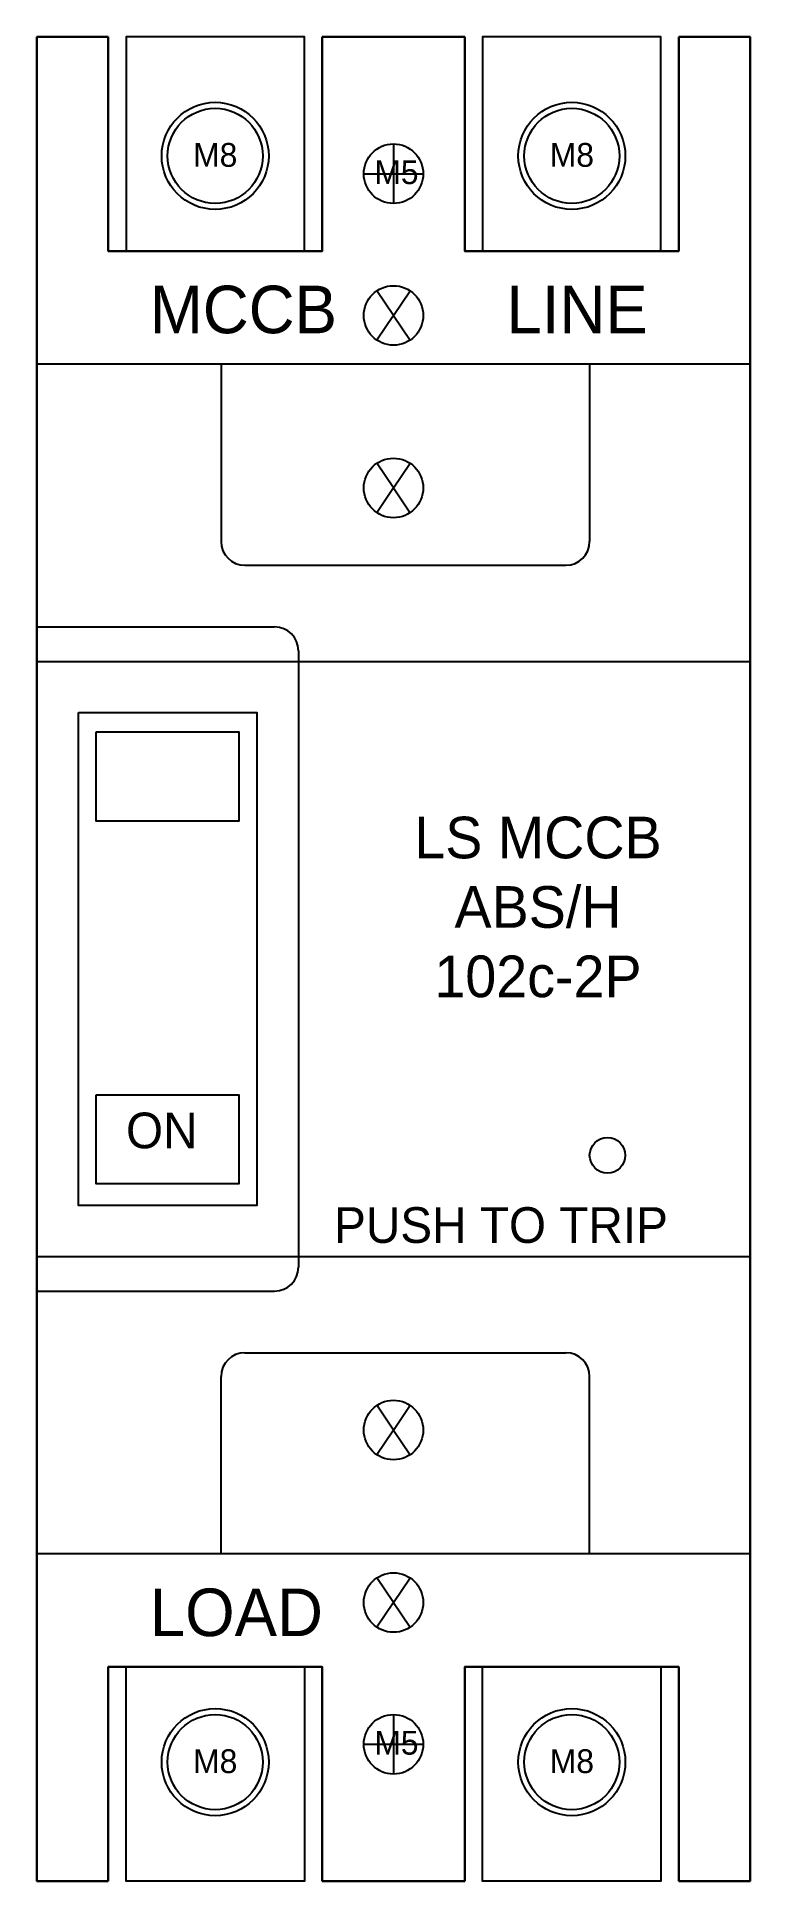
# Model space of a CAD drawing. Header units: millimetres. Extents: x 0 to 60, y 0 to 155.
import ezdxf

# ---------------------------------------------------------------- set-up
doc = ezdxf.new("R2010")
doc.units = ezdxf.units.MM

# ---------------------------------------------------------------- blocks, each defined once
blk = doc.blocks.new('1 AF125 2P')
at = {"color": 7}
blk.add_line((24, 0), (36, 0), dxfattribs=at)
at = {"color": 4}
for p, q in [((30, -9), (30, -14)), ((27.5, -11.5), (32.5, -11.5)), ((30, -141), (30, -146)), ((27.5, -143.5), (32.5, -143.5))]:
    blk.add_line(p, q, dxfattribs=at)
for p, q in [((30, -23.41), (28.61, -21.33)), ((30, -23.41), (31.39, -21.33)), ((30, -23.41), (28.61, -25.49)), ((30, -23.41), (31.39, -25.49)), ((60, -27.5), (0, -27.5)), ((15.5, -27.5), (15.5, -42.41)), ((46.5, -27.5), (46.5, -42.41)), ((30, -37.91), (28.61, -35.83)), ((30, -37.91), (31.39, -35.83)), ((30, -37.91), (28.61, -39.99)), ((30, -37.91), (31.39, -39.99)), ((17.5, -44.41), (44.5, -44.41)), ((0, -49.59), (20, -49.59)), ((0, -52.5), (22, -52.5)), ((22, -51.59), (22, -103.41)), ((22, -52.5), (60, -52.5)), ((0, -102.5), (22, -102.5)), ((22, -102.5), (60, -102.5)), ((0, -105.41), (20, -105.41)), ((17.5, -110.59), (44.5, -110.59)), ((15.5, -127.5), (15.5, -112.59)), ((46.5, -127.5), (46.5, -112.59)), ((30, -117.09), (28.61, -115.01)), ((30, -117.09), (28.61, -115.01)), ((30, -117.09), (31.39, -115.01)), ((30, -117.09), (31.39, -115.01)), ((30, -117.09), (28.61, -119.17)), ((30, -117.09), (28.61, -119.17)), ((30, -117.09), (31.39, -119.17)), ((30, -117.09), (31.39, -119.17)), ((60, -127.5), (0, -127.5)), ((30, -131.59), (28.61, -129.51)), ((30, -131.59), (31.39, -129.51)), ((30, -131.59), (28.61, -133.67)), ((30, -131.59), (31.39, -133.67)), ((24, -155), (36, -155))]:
    blk.add_line(p, q)
at = {"lineweight": 30}
for points in [[(6, 0), (0, 0), (0, -155), (6, -155)], [(24, 0), (24, -18), (6, -18), (6, 0)], [(36, 0), (36, -18), (54, -18), (54, 0)], [(54, -155), (60, -155), (60, 0), (54, 0)], [(24, -155), (24, -137), (6, -137), (6, -155)], [(36, -155), (36, -137), (54, -137), (54, -155)], [(24, -155), (36, -155)]]:
    blk.add_lwpolyline(points, dxfattribs=at)
for points in [[(3.5, -56.79), (18.5, -56.79), (18.5, -98.21), (3.5, -98.21)], [(5, -58.41), (17, -58.41), (17, -65.91), (5, -65.91)], [(5, -88.91), (17, -88.91), (17, -96.41), (5, -96.41)]]:
    blk.add_lwpolyline(points, close=True)
for centre, radius in [((15, -10), 4), ((45, -10), 4), ((30, -23.41), 2.5), ((30, -37.91), 2.5), ((48, -94), 1.5), ((30, -117.09), 2.5), ((30, -117.09), 2.5), ((30, -131.59), 2.5), ((15, -145), 4), ((45, -145), 4)]:
    blk.add_circle(centre, radius)
for centre, start, end in [((17.5, -42.41), 180, 270), ((44.5, -42.41), 270, 0), ((20, -51.59), 0, 90), ((20, -103.41), 270, 0), ((17.5, -112.59), 90, 180), ((44.5, -112.59), 0, 90)]:
    blk.add_arc(centre, 2, start, end)
at = {"attachment_point": 1}
for s, width, insert, char_height in [('M8', 0.2, (13.15, -8.92), 2), ('M8', 0.2, (43.15, -8.92), 2), ('MCCB', 14.0775, (9.5, -20.91), 4), ('LINE', 14.0775, (39.5, -20.91), 4), ('ON', 7.2418, (7.5, -90.41), 3), ('PUSH TO TRIP', 37.6575, (25, -98.36), 3), ('LOAD', 14.0775, (9.5, -130.41), 4), ('M8', 0.2, (13.15, -143.92), 2), ('M8', 0.2, (43.15, -143.92), 2)]:
    blk.add_mtext_dynamic_manual_height_columns(s, width=width, gutter_width=1, heights=[0], dxfattribs=dict(at, insert=insert, char_height=char_height))
at = {"color": 4, "char_height": 2, "attachment_point": 1}
for insert in [(28.39, -10.37), (28.39, -142.37)]:
    blk.add_mtext_dynamic_manual_height_columns('M5', width=0.2, gutter_width=1, heights=[0], dxfattribs=dict(at, insert=insert))
blk = doc.blocks.new('LS 125AF 2P')
at = {"color": 1}
for points in [[(7.5, -18), (22.5, -18), (22.5, 0), (7.5, 0)], [(7.5, -137), (22.5, -137), (22.5, -155), (7.5, -155)]]:
    blk.add_lwpolyline(points, close=True, dxfattribs=at)
at = {"lineweight": 30}
blk.add_lwpolyline([(36, 0), (24, 0)], dxfattribs=at)
at = {"color": 8}
for points in [[(37.5, -18), (52.5, -18), (52.5, 0), (37.5, 0)], [(37.5, -137), (52.5, -137), (52.5, -155), (37.5, -155)]]:
    blk.add_lwpolyline(points, close=True, dxfattribs=at)
at = {"color": 1}
for centre in [(15, -10), (15, -145)]:
    blk.add_circle(centre, 4.5, dxfattribs=at)
at = {"color": 8}
for centre in [(45, -10), (45, -145)]:
    blk.add_circle(centre, 4.5, dxfattribs=at)
at = {"color": 4}
for centre in [(30, -11.5), (30, -143.5)]:
    blk.add_circle(centre, 2.5, dxfattribs=at)
blk.add_blockref('1 AF125 2P', (0, 0))
at = {"insert": (23.31, -65.54), "char_height": 3.5, "attachment_point": 1}
blk.add_mtext_dynamic_manual_height_columns('\\pxqc;{\\C1;LS MCCB\\PABS/H\\P102c-2P}', width=37.6867, gutter_width=1, heights=[0], dxfattribs=at)

msp = doc.modelspace()

# ---------------------------------------------------------------- block references
msp.add_blockref('LS 125AF 2P', (0, 155))

doc.saveas('drawing.dxf')
